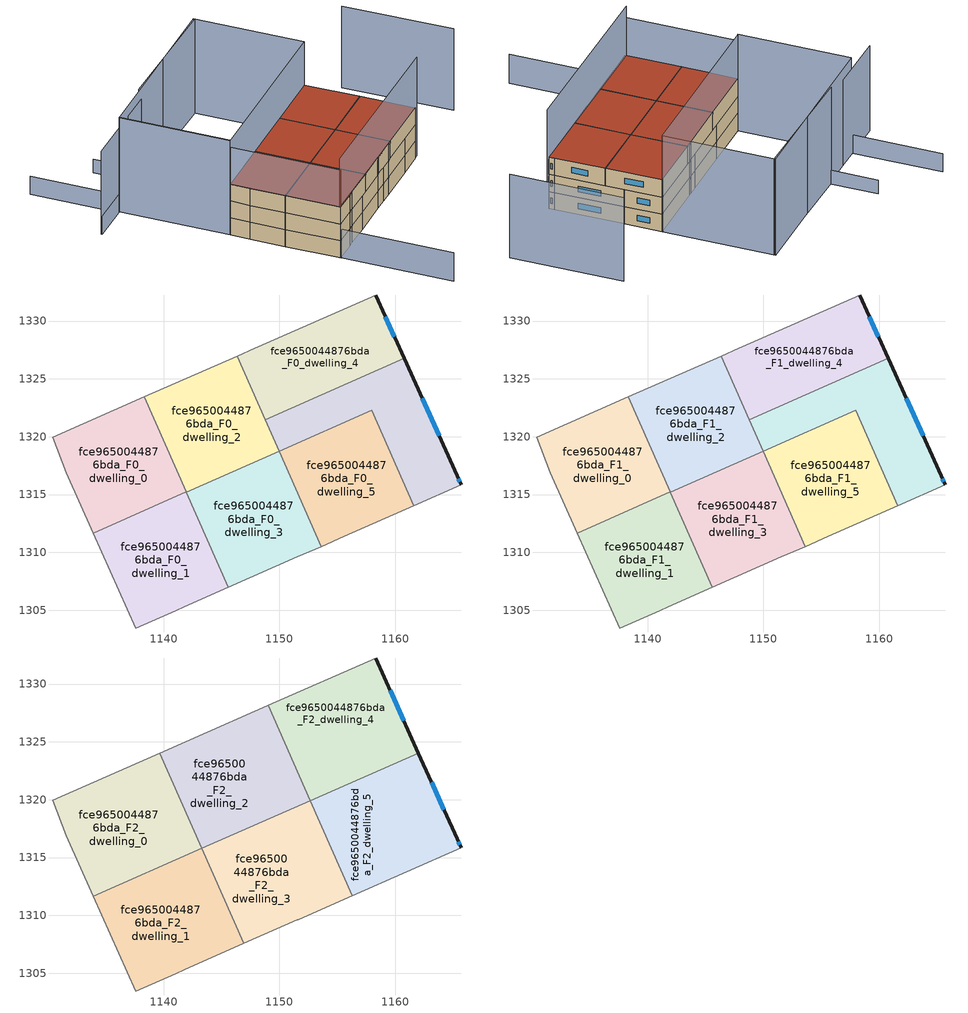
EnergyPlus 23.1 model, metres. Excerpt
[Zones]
fce9650044876bda_F0_dwelling_0
 floor ground (EU_floor_Construction): 1138.33,1323.44 1141.96,1315.22 1133.92,1311.68 1131.58,1316.9 1130.41,1319.95 z0
 wall adiabatic (EU_wall_Construction): 1138.33,1323.44 1130.41,1319.95 1131.58,1316.9 1133.92,1311.68 z0:3
 wall to fce9650044876bda_F0_dwelling_1 (EU_wall_Construction): 1133.92,1311.68 1141.96,1315.22 z0:3
 wall to fce9650044876bda_F0_dwelling_2 (EU_wall_Construction): 1141.96,1315.22 1138.33,1323.44 z0:3
fce9650044876bda_F0_dwelling_1
 floor ground (EU_floor_Construction): 1141.96,1315.22 1145.59,1306.99 1141.78,1305.31 1141.04,1304.98 1137.59,1303.47 1133.92,1311.68 z0
 wall adiabatic (EU_wall_Construction): 1133.92,1311.68 1137.59,1303.47 1141.04,1304.98 1141.78,1305.31 1145.59,1306.99 z0:3
 wall to fce9650044876bda_F0_dwelling_3 (EU_wall_Construction): 1145.59,1306.99 1141.96,1315.21 z0:3
 wall to fce9650044876bda_F0_dwelling_2 (EU_wall_Construction): 1141.96,1315.21 1141.96,1315.22 z0:3
fce9650044876bda_F0_dwelling_2
 floor ground (EU_floor_Construction): 1146.35,1326.98 1149.98,1318.75 1141.96,1315.21 1138.33,1323.44 z0
 wall to fce9650044876bda_F0_dwelling_3 (EU_wall_Construction): 1141.96,1315.21 1149.98,1318.75 z0:3
 wall adiabatic (EU_wall_Construction): 1146.35,1326.98 1138.33,1323.44 z0:3
 wall to fce9650044876bda_F0_dwelling_4 (EU_wall_Construction): 1148.78,1321.47 1146.35,1326.98 z0:3
 wall to fce9650044876bda_F0_dwelling_6 (EU_wall_Construction): 1149.98,1318.75 1148.78,1321.47 z0:3
fce9650044876bda_F0_dwelling_3
 floor ground (EU_floor_Construction): 1149.98,1318.75 1153.62,1310.51 1151.56,1309.61 1145.59,1306.99 1141.96,1315.21 z0
 wall adiabatic (EU_wall_Construction): 1145.59,1306.99 1151.56,1309.61 1153.62,1310.51 z0:3
 wall to fce9650044876bda_F0_dwelling_5 (EU_wall_Construction): 1153.62,1310.51 1149.99,1318.75 z0:3
fce9650044876bda_F0_dwelling_4
 floor ground (EU_floor_Construction): 1158.31,1332.25 1160.79,1326.76 1148.78,1321.47 1146.35,1326.98 1147.88,1327.65 1148.19,1327.79 z0
 wall outside (EU_wall_Construction): 1160.79,1326.76 1158.31,1332.25 z0:3
 wall adiabatic (EU_wall_Construction): 1158.31,1332.25 1148.19,1327.79 1147.88,1327.65 1146.35,1326.98 z0:3
 wall to fce9650044876bda_F0_dwelling_6 (EU_wall_Construction): 1148.78,1321.47 1160.79,1326.76 z0:3
 window (EU_Window_Construction): 1159.95,1328.63 1159.15,1330.39 z1.02:1.98
fce9650044876bda_F0_dwelling_5
 floor ground (EU_floor_Construction): 1158,1322.28 1161.63,1314.05 1155.6,1311.38 1153.62,1310.51 1149.99,1318.75 z0
 wall adiabatic (EU_wall_Construction): 1153.62,1310.51 1155.6,1311.38 1161.63,1314.05 z0:3
 wall to fce9650044876bda_F0_dwelling_6 (EU_wall_Construction): 1161.63,1314.05 1158,1322.28 1149.99,1318.75 z0:3
fce9650044876bda_F0_dwelling_6
 floor ground (EU_floor_Construction): 1160.79,1326.76 1165.36,1316.63 1165.72,1315.87 1161.63,1314.05 1158,1322.28 1149.99,1318.75 1148.78,1321.47 z0
 wall outside (EU_wall_Construction): 1165.72,1315.87 1165.36,1316.63 1160.79,1326.76 z0:3
 wall adiabatic (EU_wall_Construction): 1161.63,1314.05 1165.72,1315.87 z0:3
 window (EU_Window_Construction): 1163.81,1320.08 1162.34,1323.32 / 1165.6,1316.12 1165.48,1316.37 z1.02:1.98
fce9650044876bda_F1_dwelling_0
 floor to fce9650044876bda_F0_dwelling_0 (EU_floor_Construction): 1138.33,1323.44 1141.96,1315.22 1133.92,1311.68 1131.58,1316.9 1130.41,1319.95 z3
 wall adiabatic (EU_wall_Construction): 1138.33,1323.44 1130.41,1319.95 1131.58,1316.9 1133.92,1311.68 z3:6
 wall to fce9650044876bda_F1_dwelling_1 (EU_wall_Construction): 1133.92,1311.68 1141.96,1315.22 z3:6
 wall to fce9650044876bda_F1_dwelling_2 (EU_wall_Construction): 1141.96,1315.22 1138.33,1323.44 z3:6
fce9650044876bda_F1_dwelling_1
 floor to fce9650044876bda_F0_dwelling_1 (EU_floor_Construction): 1141.96,1315.22 1145.59,1306.99 1141.78,1305.31 1141.04,1304.98 1137.59,1303.47 1133.92,1311.68 z3
 wall adiabatic (EU_wall_Construction): 1133.92,1311.68 1137.59,1303.47 1141.04,1304.98 1141.78,1305.31 1145.59,1306.99 z3:6
 wall to fce9650044876bda_F1_dwelling_3 (EU_wall_Construction): 1145.59,1306.99 1141.96,1315.21 z3:6
 wall to fce9650044876bda_F1_dwelling_2 (EU_wall_Construction): 1141.96,1315.21 1141.96,1315.22 z3:6
fce9650044876bda_F1_dwelling_2
 floor to fce9650044876bda_F0_dwelling_2 (EU_floor_Construction): 1146.35,1326.98 1149.98,1318.75 1141.96,1315.21 1138.33,1323.44 z3
 wall to fce9650044876bda_F1_dwelling_3 (EU_wall_Construction): 1141.96,1315.21 1149.98,1318.75 z3:6
 wall adiabatic (EU_wall_Construction): 1146.35,1326.98 1138.33,1323.44 z3:6
 wall to fce9650044876bda_F1_dwelling_4 (EU_wall_Construction): 1148.78,1321.47 1146.35,1326.98 z3:6
 wall to fce9650044876bda_F1_dwelling_6 (EU_wall_Construction): 1149.98,1318.75 1148.78,1321.47 z3:6
fce9650044876bda_F1_dwelling_3
 floor to fce9650044876bda_F0_dwelling_3 (EU_floor_Construction): 1149.98,1318.75 1153.62,1310.51 1151.56,1309.61 1145.59,1306.99 1141.96,1315.21 z3
 wall adiabatic (EU_wall_Construction): 1145.59,1306.99 1151.56,1309.61 1153.62,1310.51 z3:6
 wall to fce9650044876bda_F1_dwelling_5 (EU_wall_Construction): 1153.62,1310.51 1149.99,1318.75 z3:6
fce9650044876bda_F1_dwelling_4
 floor to fce9650044876bda_F0_dwelling_4 (EU_floor_Construction): 1158.31,1332.25 1160.79,1326.76 1148.78,1321.47 1146.35,1326.98 1147.88,1327.65 1148.19,1327.79 z3
 wall outside (EU_wall_Construction): 1160.79,1326.76 1158.31,1332.25 z3:6
 wall adiabatic (EU_wall_Construction): 1158.31,1332.25 1148.19,1327.79 1147.88,1327.65 1146.35,1326.98 z3:6
 wall to fce9650044876bda_F1_dwelling_6 (EU_wall_Construction): 1148.78,1321.47 1160.79,1326.76 z3:6
 window (EU_Window_Construction): 1159.95,1328.63 1159.15,1330.39 z4.02:4.98
fce9650044876bda_F1_dwelling_5
 floor to fce9650044876bda_F0_dwelling_5 (EU_floor_Construction): 1158,1322.28 1161.63,1314.05 1155.6,1311.38 1153.62,1310.51 1149.99,1318.75 z3
 wall adiabatic (EU_wall_Construction): 1153.62,1310.51 1155.6,1311.38 1161.63,1314.05 z3:6
 wall to fce9650044876bda_F1_dwelling_6 (EU_wall_Construction): 1161.63,1314.05 1158,1322.28 1149.99,1318.75 z3:6
fce9650044876bda_F1_dwelling_6
 floor to fce9650044876bda_F0_dwelling_6 (EU_floor_Construction): 1160.79,1326.76 1165.36,1316.63 1165.72,1315.87 1161.63,1314.05 1158,1322.28 1149.99,1318.75 1148.78,1321.47 z3
 wall outside (EU_wall_Construction): 1165.72,1315.87 1165.36,1316.63 1160.79,1326.76 z3:6
 wall adiabatic (EU_wall_Construction): 1161.63,1314.05 1165.72,1315.87 z3:6
 window (EU_Window_Construction): 1163.81,1320.08 1162.34,1323.32 / 1165.6,1316.12 1165.48,1316.37 z4.02:4.98
fce9650044876bda_F2_dwelling_0
 floor to fce9650044876bda_F1_dwelling_0 (EU_floor_Construction): 1138.33,1323.44 1141.96,1315.22 1133.92,1311.68 1131.58,1316.9 1130.41,1319.95 z6
 floor to fce9650044876bda_F1_dwelling_2 (EU_floor_Construction): 1139.67,1324.03 1143.3,1315.81 1141.96,1315.22 1138.33,1323.44 z6
 wall adiabatic (EU_wall_Construction): 1139.67,1324.03 1130.41,1319.95 1131.58,1316.9 1133.92,1311.68 z6:9
 wall to fce9650044876bda_F2_dwelling_1 (EU_wall_Construction): 1133.92,1311.68 1143.3,1315.81 z6:9
 wall to fce9650044876bda_F2_dwelling_2 (EU_wall_Construction): 1143.3,1315.81 1139.67,1324.03 z6:9
 roof outside (EU_roof_Construction): 1143.3,1315.81 1139.67,1324.03 1130.41,1319.95 1131.58,1316.9 1133.92,1311.68 z9
fce9650044876bda_F2_dwelling_1
 floor to fce9650044876bda_F1_dwelling_1 (EU_floor_Construction): 1141.96,1315.22 1145.59,1306.99 1141.78,1305.31 1141.04,1304.98 1137.59,1303.47 1133.92,1311.68 z6
 floor to fce9650044876bda_F1_dwelling_3 (EU_floor_Construction): 1143.3,1315.8 1146.93,1307.57 1145.59,1306.99 1141.96,1315.21 z6
 floor to fce9650044876bda_F1_dwelling_2 (EU_floor_Construction): 1143.3,1315.81 1143.3,1315.8 1141.96,1315.21 1141.96,1315.22 z6
 wall adiabatic (EU_wall_Construction): 1133.92,1311.68 1137.59,1303.47 1141.04,1304.98 1141.78,1305.31 1146.93,1307.57 z6:9
 wall to fce9650044876bda_F2_dwelling_3 (EU_wall_Construction): 1146.93,1307.57 1143.3,1315.8 z6:9
 wall to fce9650044876bda_F2_dwelling_2 (EU_wall_Construction): 1143.3,1315.8 1143.3,1315.81 z6:9
 roof outside (EU_roof_Construction): 1146.93,1307.57 1143.3,1315.81 1133.92,1311.68 1137.59,1303.47 1141.04,1304.98 1141.78,1305.31 z9
fce9650044876bda_F2_dwelling_2
 floor to fce9650044876bda_F1_dwelling_2 (EU_floor_Construction): 1146.35,1326.98 1149.98,1318.75 1143.3,1315.8 1139.67,1324.03 z6
 floor to fce9650044876bda_F1_dwelling_4 (EU_floor_Construction): 1149.03,1328.16 1151.46,1322.65 1148.78,1321.47 1146.35,1326.98 1147.88,1327.65 1148.19,1327.79 z6
 floor to fce9650044876bda_F1_dwelling_6 (EU_floor_Construction): 1151.46,1322.65 1152.66,1319.93 1149.98,1318.75 1148.78,1321.47 z6
 wall to fce9650044876bda_F2_dwelling_3 (EU_wall_Construction): 1143.3,1315.8 1152.66,1319.93 z6:9
 wall adiabatic (EU_wall_Construction): 1149.03,1328.16 1148.19,1327.79 1147.88,1327.65 1139.67,1324.03 z6:9
 wall to fce9650044876bda_F2_dwelling_4 (EU_wall_Construction): 1152.66,1319.93 1149.03,1328.16 z6:9
 roof outside (EU_roof_Construction): 1152.66,1319.93 1149.03,1328.16 1148.19,1327.79 1147.88,1327.65 1139.67,1324.03 1143.3,1315.8 z9
fce9650044876bda_F2_dwelling_3
 floor to fce9650044876bda_F1_dwelling_3 (EU_floor_Construction): 1149.99,1318.75 1153.62,1310.51 1151.61,1309.63 1151.56,1309.61 1146.93,1307.57 1143.3,1315.8 z6
 floor to fce9650044876bda_F1_dwelling_5 (EU_floor_Construction): 1152.67,1319.9 1156.29,1311.68 1155.6,1311.38 1153.62,1310.51 1149.99,1318.75 1152.66,1319.92 z6
 wall adiabatic (EU_wall_Construction): 1146.93,1307.57 1151.56,1309.61 1151.61,1309.63 1155.6,1311.38 1156.29,1311.68 z6:9
 wall to fce9650044876bda_F2_dwelling_5 (EU_wall_Construction): 1156.29,1311.68 1152.67,1319.9 z6:9
 wall to fce9650044876bda_F2_dwelling_4 (EU_wall_Construction): 1152.67,1319.9 1152.66,1319.93 z6:9
 roof outside (EU_roof_Construction): 1155.6,1311.38 1156.29,1311.68 1152.66,1319.93 1143.3,1315.8 1146.93,1307.57 1151.56,1309.61 1151.61,1309.63 z9
fce9650044876bda_F2_dwelling_4
 floor to fce9650044876bda_F1_dwelling_4 (EU_floor_Construction): 1158.31,1332.25 1160.79,1326.76 1151.46,1322.65 1149.03,1328.16 z6
 floor to fce9650044876bda_F1_dwelling_6 (EU_floor_Construction): 1160.79,1326.76 1162.03,1324.02 1158.02,1322.25 1158,1322.28 1152.66,1319.92 1151.46,1322.65 z6
 floor to fce9650044876bda_F1_dwelling_5 (EU_floor_Construction): 1158,1322.28 1158.02,1322.25 1152.67,1319.9 1152.66,1319.92 z6
 wall outside (EU_wall_Construction): 1162.03,1324.02 1158.31,1332.25 z6:9
 wall to fce9650044876bda_F2_dwelling_5 (EU_wall_Construction): 1152.67,1319.9 1162.03,1324.02 z6:9
 wall adiabatic (EU_wall_Construction): 1158.31,1332.25 1149.03,1328.16 z6:9
 window (EU_Window_Construction): 1160.76,1326.82 1159.57,1329.45 z7.02:7.98
 roof outside (EU_roof_Construction): 1162.03,1324.02 1158.31,1332.25 1149.03,1328.16 1152.67,1319.9 z9
fce9650044876bda_F2_dwelling_5
 floor to fce9650044876bda_F1_dwelling_5 (EU_floor_Construction): 1158.02,1322.25 1161.63,1314.05 1156.29,1311.68 1152.67,1319.9 z6
 floor to fce9650044876bda_F1_dwelling_6 (EU_floor_Construction): 1162.03,1324.02 1165.36,1316.63 1165.72,1315.87 1161.63,1314.05 1158.02,1322.25 z6
 wall outside (EU_wall_Construction): 1165.72,1315.87 1165.36,1316.63 1162.03,1324.02 z6:9
 wall adiabatic (EU_wall_Construction): 1156.29,1311.68 1165.72,1315.87 z6:9
 window (EU_Window_Construction): 1164.23,1319.14 1163.16,1321.51 / 1165.6,1316.12 1165.48,1316.37 z7.02:7.98
 roof outside (EU_roof_Construction): 1165.72,1315.87 1165.36,1316.63 1162.03,1324.02 1152.67,1319.9 1156.29,1311.68 z9
shading: 1137.66,1303.5 1145.03,1286.72 z0:5; 1137.51,1303.65 1166.34,1316.13 z0:17.6; 1130.35,1319.92 1137.59,1303.47 z0:15.6; 1123.16,1336.47 1130.44,1319.96 z0:16.8; 1151.11,1348.48 1130.97,1340.15 / 1158.31,1332.25 1130.41,1319.95 / 1130.41,1319.95 1123.13,1336.46 / 1123.13,1336.46 1151.03,1348.76 / 1151.03,1348.76 1158.31,1332.25 z0:16.7; 1179.48,1321.54 1172.11,1338.09 z0:14.5; 1117.09,1349.5 1122.85,1336.29 / 1122.85,1336.29 1116.76,1333.64 z0:3.2; 1138.09,1343.05 1131.33,1340.06 / 1131.33,1340.06 1128.2,1347.15 z0:2.4; 1131.35,1340.01 1116.64,1333.74 z0:14.8
[Building]
EU S2 Campaign: North Axis=0; Terrain=City; Solar Distribution=FullExterior
[Site:Location]
Vienna: Latitude=48; Longitude=16.5; Time Zone=1; Elevation=183
[SizingPeriod:WeatherFileDays]
AnnualSizingPeriod: Begin Month=1; Begin Day of Month=1; End Month=12; End Day of Month=31; Day of Week for Start Day=Monday; Use Weather File Daylight Saving Period=No; Use Weather File Rain and Snow Indicators=No
[MATERIAL]
EU_InternalMass_Material: Roughness=MediumRough; Thickness=0.1; Conductivity=1; Density=1800; Specific Heat=900; Thermal Absorptance=0.9; Solar Absorptance=0.7; Visible Absorptance=0.7
[MATERIAL:NOMASS] Roughness=MediumRough; Thermal Absorptance=0.9; Solar Absorptance=0.7; Visible Absorptance=0.7
Name | Thermal Resistance
EU_wall_NoMass | 0.942466
EU_roof_NoMass | 0.551687
EU_floor_NoMass | 0.66527
[WINDOWMATERIAL:SIMPLEGLAZINGSYSTEM]
EU_Window_SimpleGlazing: UFactor=2.03367; Solar Heat Gain Coefficient=0.65; Visible Transmittance=0.65
[CONSTRUCTION]
EU_wall_Construction: EU_wall_NoMass
EU_roof_Construction: EU_roof_NoMass
EU_floor_Construction: EU_floor_NoMass
EU_Window_Construction: EU_Window_SimpleGlazing
EU_InternalMass_Construction: EU_InternalMass_Material
[ZONE] Type=1; Multiplier=1; Ceiling Height=autocalculate; Floor Area=autocalculate; Part of Total Floor Area=Yes
Name | Volume
fce9650044876bda_F0_dwelling_0; fce9650044876bda_F1_dwelling_0 | 236.6
fce9650044876bda_F2_dwelling_0 | 276.031
fce9650044876bda_F0_dwelling_1; fce9650044876bda_F1_dwelling_1 | 236.604
fce9650044876bda_F2_dwelling_1 | 276.051
fce9650044876bda_F0_dwelling_2; fce9650044876bda_F1_dwelling_2 | 236.556
fce9650044876bda_F2_dwelling_2 | 276.015
fce9650044876bda_F0_dwelling_3; fce9650044876bda_F1_dwelling_3 | 236.591
fce9650044876bda_F2_dwelling_3 | 276.021
fce9650044876bda_F0_dwelling_4; fce9650044876bda_F1_dwelling_4; fce9650044876bda_F0_dwelling_6; fce9650044876bda_F1_dwelling_6 | 236.601
fce9650044876bda_F2_dwelling_4 | 276.022
fce9650044876bda_F0_dwelling_5; fce9650044876bda_F1_dwelling_5 | 236.593
fce9650044876bda_F2_dwelling_5 | 276.05
[INTERNALMASS] Construction=EU_InternalMass_Construction
Name | Zone or ZoneList | Surface Area
fce9650044876bda_F0_dwelling_0_EU_InternalMass | fce9650044876bda_F0_dwelling_0 | 78.8649
fce9650044876bda_F0_dwelling_1_EU_InternalMass | fce9650044876bda_F0_dwelling_1 | 78.8681
fce9650044876bda_F0_dwelling_2_EU_InternalMass | fce9650044876bda_F0_dwelling_2 | 78.8553
fce9650044876bda_F0_dwelling_3_EU_InternalMass | fce9650044876bda_F0_dwelling_3 | 78.8621
fce9650044876bda_F0_dwelling_4_EU_InternalMass | fce9650044876bda_F0_dwelling_4 | 78.8687
fce9650044876bda_F0_dwelling_5_EU_InternalMass | fce9650044876bda_F0_dwelling_5 | 78.8644
fce9650044876bda_F0_dwelling_6_EU_InternalMass | fce9650044876bda_F0_dwelling_6 | 78.8666
fce9650044876bda_F1_dwelling_0_EU_InternalMass | fce9650044876bda_F1_dwelling_0 | 78.8649
fce9650044876bda_F1_dwelling_1_EU_InternalMass | fce9650044876bda_F1_dwelling_1 | 78.8681
fce9650044876bda_F1_dwelling_2_EU_InternalMass | fce9650044876bda_F1_dwelling_2 | 78.8553
fce9650044876bda_F1_dwelling_3_EU_InternalMass | fce9650044876bda_F1_dwelling_3 | 78.8621
fce9650044876bda_F1_dwelling_4_EU_InternalMass | fce9650044876bda_F1_dwelling_4 | 78.8687
fce9650044876bda_F1_dwelling_5_EU_InternalMass | fce9650044876bda_F1_dwelling_5 | 78.8644
fce9650044876bda_F1_dwelling_6_EU_InternalMass | fce9650044876bda_F1_dwelling_6 | 78.8666
fce9650044876bda_F2_dwelling_0_EU_InternalMass | fce9650044876bda_F2_dwelling_0 | 92.0091
fce9650044876bda_F2_dwelling_1_EU_InternalMass | fce9650044876bda_F2_dwelling_1 | 92.0157
fce9650044876bda_F2_dwelling_2_EU_InternalMass | fce9650044876bda_F2_dwelling_2 | 92.0026
fce9650044876bda_F2_dwelling_3_EU_InternalMass | fce9650044876bda_F2_dwelling_3 | 92.0068
fce9650044876bda_F2_dwelling_4_EU_InternalMass | fce9650044876bda_F2_dwelling_4 | 92.007
fce9650044876bda_F2_dwelling_5_EU_InternalMass | fce9650044876bda_F2_dwelling_5 | 92.0138
[OTHEREQUIPMENT] Fuel Type=Electricity; Design Level Calculation Method=Watts/Area; Power per Zone Floor Area=1; Fraction Latent=0; Fraction Radiant=0; Fraction Lost=0; Carbon Dioxide Generation Rate=0; EndUse Subcategory=EU_Step8_InternalGains
Name | Zone or ZoneList or Space or SpaceList | Schedule
EU_Step8_InternalGain_fce9650044876bda_F0_dwelling_0_f000 | fce9650044876bda_F0_dwelling_0 | EU_Step8_GainSchedule_fce9650044876bda_F0_dwelling_0_f000
EU_Step8_InternalGain_fce9650044876bda_F0_dwelling_1_f000 | fce9650044876bda_F0_dwelling_1 | EU_Step8_GainSchedule_fce9650044876bda_F0_dwelling_1_f000
EU_Step8_InternalGain_fce9650044876bda_F0_dwelling_2_f000 | fce9650044876bda_F0_dwelling_2 | EU_Step8_GainSchedule_fce9650044876bda_F0_dwelling_2_f000
EU_Step8_InternalGain_fce9650044876bda_F0_dwelling_3_f000 | fce9650044876bda_F0_dwelling_3 | EU_Step8_GainSchedule_fce9650044876bda_F0_dwelling_3_f000
EU_Step8_InternalGain_fce9650044876bda_F0_dwelling_4_f000 | fce9650044876bda_F0_dwelling_4 | EU_Step8_GainSchedule_fce9650044876bda_F0_dwelling_4_f000
EU_Step8_InternalGain_fce9650044876bda_F0_dwelling_5_f000 | fce9650044876bda_F0_dwelling_5 | EU_Step8_GainSchedule_fce9650044876bda_F0_dwelling_5_f000
EU_Step8_InternalGain_fce9650044876bda_F0_dwelling_6_f000 | fce9650044876bda_F0_dwelling_6 | EU_Step8_GainSchedule_fce9650044876bda_F0_dwelling_6_f000
EU_Step8_InternalGain_fce9650044876bda_F1_dwelling_0_f000 | fce9650044876bda_F1_dwelling_0 | EU_Step8_GainSchedule_fce9650044876bda_F1_dwelling_0_f000
EU_Step8_InternalGain_fce9650044876bda_F1_dwelling_1_f000 | fce9650044876bda_F1_dwelling_1 | EU_Step8_GainSchedule_fce9650044876bda_F1_dwelling_1_f000
EU_Step8_InternalGain_fce9650044876bda_F1_dwelling_2_f000 | fce9650044876bda_F1_dwelling_2 | EU_Step8_GainSchedule_fce9650044876bda_F1_dwelling_2_f000
EU_Step8_InternalGain_fce9650044876bda_F1_dwelling_3_f000 | fce9650044876bda_F1_dwelling_3 | EU_Step8_GainSchedule_fce9650044876bda_F1_dwelling_3_f000
EU_Step8_InternalGain_fce9650044876bda_F1_dwelling_4_f000 | fce9650044876bda_F1_dwelling_4 | EU_Step8_GainSchedule_fce9650044876bda_F1_dwelling_4_f000
EU_Step8_InternalGain_fce9650044876bda_F1_dwelling_5_f000 | fce9650044876bda_F1_dwelling_5 | EU_Step8_GainSchedule_fce9650044876bda_F1_dwelling_5_f000
EU_Step8_InternalGain_fce9650044876bda_F1_dwelling_6_f000 | fce9650044876bda_F1_dwelling_6 | EU_Step8_GainSchedule_fce9650044876bda_F1_dwelling_6_f000
EU_Step8_InternalGain_fce9650044876bda_F2_dwelling_0_f000 | fce9650044876bda_F2_dwelling_0 | EU_Step8_GainSchedule_fce9650044876bda_F2_dwelling_0_f000
EU_Step8_InternalGain_fce9650044876bda_F2_dwelling_1_f000 | fce9650044876bda_F2_dwelling_1 | EU_Step8_GainSchedule_fce9650044876bda_F2_dwelling_1_f000
EU_Step8_InternalGain_fce9650044876bda_F2_dwelling_2_f000 | fce9650044876bda_F2_dwelling_2 | EU_Step8_GainSchedule_fce9650044876bda_F2_dwelling_2_f000
EU_Step8_InternalGain_fce9650044876bda_F2_dwelling_3_f000 | fce9650044876bda_F2_dwelling_3 | EU_Step8_GainSchedule_fce9650044876bda_F2_dwelling_3_f000
EU_Step8_InternalGain_fce9650044876bda_F2_dwelling_4_f000 | fce9650044876bda_F2_dwelling_4 | EU_Step8_GainSchedule_fce9650044876bda_F2_dwelling_4_f000
EU_Step8_InternalGain_fce9650044876bda_F2_dwelling_5_f000 | fce9650044876bda_F2_dwelling_5 | EU_Step8_GainSchedule_fce9650044876bda_F2_dwelling_5_f000
[ZONEVENTILATION:DESIGNFLOWRATE] Schedule=EU_AlwaysOn; Design Flow Rate Calculation Method=AirChanges/Hour; Air Changes per Hour=0.530523; Ventilation Type=Natural; Fan Pressure Rise=0; Fan Total Efficiency=1; Constant Term Coefficient=1; Temperature Term Coefficient=0; Velocity Term Coefficient=0; Velocity Squared Term Coefficient=0; Minimum Indoor Temperature=-100; Maximum Indoor Temperature=100; Delta Temperature=-100; Minimum Outdoor Temperature=-100; Maximum Outdoor Temperature=100; Maximum Wind Speed=40
Name | Zone or ZoneList or Space or SpaceList
EU_ConstantAir_fce9650044876bda_F0_dwelling_0 | fce9650044876bda_F0_dwelling_0
EU_ConstantAir_fce9650044876bda_F0_dwelling_1 | fce9650044876bda_F0_dwelling_1
EU_ConstantAir_fce9650044876bda_F0_dwelling_2 | fce9650044876bda_F0_dwelling_2
EU_ConstantAir_fce9650044876bda_F0_dwelling_3 | fce9650044876bda_F0_dwelling_3
EU_ConstantAir_fce9650044876bda_F0_dwelling_4 | fce9650044876bda_F0_dwelling_4
EU_ConstantAir_fce9650044876bda_F0_dwelling_5 | fce9650044876bda_F0_dwelling_5
EU_ConstantAir_fce9650044876bda_F0_dwelling_6 | fce9650044876bda_F0_dwelling_6
EU_ConstantAir_fce9650044876bda_F1_dwelling_0 | fce9650044876bda_F1_dwelling_0
EU_ConstantAir_fce9650044876bda_F1_dwelling_1 | fce9650044876bda_F1_dwelling_1
EU_ConstantAir_fce9650044876bda_F1_dwelling_2 | fce9650044876bda_F1_dwelling_2
EU_ConstantAir_fce9650044876bda_F1_dwelling_3 | fce9650044876bda_F1_dwelling_3
EU_ConstantAir_fce9650044876bda_F1_dwelling_4 | fce9650044876bda_F1_dwelling_4
EU_ConstantAir_fce9650044876bda_F1_dwelling_5 | fce9650044876bda_F1_dwelling_5
EU_ConstantAir_fce9650044876bda_F1_dwelling_6 | fce9650044876bda_F1_dwelling_6
EU_ConstantAir_fce9650044876bda_F2_dwelling_0 | fce9650044876bda_F2_dwelling_0
EU_ConstantAir_fce9650044876bda_F2_dwelling_1 | fce9650044876bda_F2_dwelling_1
EU_ConstantAir_fce9650044876bda_F2_dwelling_2 | fce9650044876bda_F2_dwelling_2
EU_ConstantAir_fce9650044876bda_F2_dwelling_3 | fce9650044876bda_F2_dwelling_3
EU_ConstantAir_fce9650044876bda_F2_dwelling_4 | fce9650044876bda_F2_dwelling_4
EU_ConstantAir_fce9650044876bda_F2_dwelling_5 | fce9650044876bda_F2_dwelling_5
[HVACTEMPLATE:THERMOSTAT] Constant Heating Setpoint=20; Constant Cooling Setpoint=50
EU_HeatOnly_fce9650044876bda_F0_dwelling_0; EU_HeatOnly_fce9650044876bda_F0_dwelling_1; EU_HeatOnly_fce9650044876bda_F0_dwelling_2; EU_HeatOnly_fce9650044876bda_F0_dwelling_3; EU_HeatOnly_fce9650044876bda_F0_dwelling_4; EU_HeatOnly_fce9650044876bda_F0_dwelling_5; EU_HeatOnly_fce9650044876bda_F0_dwelling_6; EU_HeatOnly_fce9650044876bda_F1_dwelling_0; EU_HeatOnly_fce9650044876bda_F1_dwelling_1; EU_HeatOnly_fce9650044876bda_F1_dwelling_2; EU_HeatOnly_fce9650044876bda_F1_dwelling_3; EU_HeatOnly_fce9650044876bda_F1_dwelling_4; EU_HeatOnly_fce9650044876bda_F1_dwelling_5; EU_HeatOnly_fce9650044876bda_F1_dwelling_6; EU_HeatOnly_fce9650044876bda_F2_dwelling_0; EU_HeatOnly_fce9650044876bda_F2_dwelling_1; EU_HeatOnly_fce9650044876bda_F2_dwelling_2; EU_HeatOnly_fce9650044876bda_F2_dwelling_3; EU_HeatOnly_fce9650044876bda_F2_dwelling_4; EU_HeatOnly_fce9650044876bda_F2_dwelling_5
[HVACTEMPLATE:ZONE:IDEALLOADSAIRSYSTEM] System Availability Schedule=EU_AlwaysOn; Maximum Heating Supply Air Temperature=50; Minimum Cooling Supply Air Temperature=13; Maximum Heating Supply Air Humidity Ratio=0.0156; Minimum Cooling Supply Air Humidity Ratio=0.0077; Heating Limit=NoLimit; Cooling Limit=NoLimit; Heating Availability Schedule=EU_AlwaysOn; Cooling Availability Schedule=EU_CoolingOff; Dehumidification Control Type=ConstantSensibleHeatRatio; Cooling Sensible Heat Ratio=0.7; Dehumidification Setpoint=60; Humidification Control Type=None; Humidification Setpoint=30; Outdoor Air Method=None; Outdoor Air Flow Rate per Person=0.00944; Outdoor Air Flow Rate per Zone Floor Area=0; Outdoor Air Flow Rate per Zone=0; Demand Controlled Ventilation Type=None; Outdoor Air Economizer Type=NoEconomizer; Heat Recovery Type=None; Sensible Heat Recovery Effectiveness=0.7; Latent Heat Recovery Effectiveness=0.65
Name | Template Thermostat
fce9650044876bda_F0_dwelling_0 | EU_HeatOnly_fce9650044876bda_F0_dwelling_0
fce9650044876bda_F0_dwelling_1 | EU_HeatOnly_fce9650044876bda_F0_dwelling_1
fce9650044876bda_F0_dwelling_2 | EU_HeatOnly_fce9650044876bda_F0_dwelling_2
fce9650044876bda_F0_dwelling_3 | EU_HeatOnly_fce9650044876bda_F0_dwelling_3
fce9650044876bda_F0_dwelling_4 | EU_HeatOnly_fce9650044876bda_F0_dwelling_4
fce9650044876bda_F0_dwelling_5 | EU_HeatOnly_fce9650044876bda_F0_dwelling_5
fce9650044876bda_F0_dwelling_6 | EU_HeatOnly_fce9650044876bda_F0_dwelling_6
fce9650044876bda_F1_dwelling_0 | EU_HeatOnly_fce9650044876bda_F1_dwelling_0
fce9650044876bda_F1_dwelling_1 | EU_HeatOnly_fce9650044876bda_F1_dwelling_1
fce9650044876bda_F1_dwelling_2 | EU_HeatOnly_fce9650044876bda_F1_dwelling_2
fce9650044876bda_F1_dwelling_3 | EU_HeatOnly_fce9650044876bda_F1_dwelling_3
fce9650044876bda_F1_dwelling_4 | EU_HeatOnly_fce9650044876bda_F1_dwelling_4
fce9650044876bda_F1_dwelling_5 | EU_HeatOnly_fce9650044876bda_F1_dwelling_5
fce9650044876bda_F1_dwelling_6 | EU_HeatOnly_fce9650044876bda_F1_dwelling_6
fce9650044876bda_F2_dwelling_0 | EU_HeatOnly_fce9650044876bda_F2_dwelling_0
fce9650044876bda_F2_dwelling_1 | EU_HeatOnly_fce9650044876bda_F2_dwelling_1
fce9650044876bda_F2_dwelling_2 | EU_HeatOnly_fce9650044876bda_F2_dwelling_2
fce9650044876bda_F2_dwelling_3 | EU_HeatOnly_fce9650044876bda_F2_dwelling_3
fce9650044876bda_F2_dwelling_4 | EU_HeatOnly_fce9650044876bda_F2_dwelling_4
fce9650044876bda_F2_dwelling_5 | EU_HeatOnly_fce9650044876bda_F2_dwelling_5
[SIZING:ZONE] Zone Cooling Design Supply Air Temperature Input Method=SupplyAirTemperature; Zone Cooling Design Supply Air Temperature=13; Zone Heating Design Supply Air Temperature Input Method=SupplyAirTemperature; Zone Heating Design Supply Air Temperature=50; Zone Cooling Design Supply Air Humidity Ratio=0.008; Zone Heating Design Supply Air Humidity Ratio=0.008; Cooling Design Air Flow Method=DesignDay; Cooling Design Air Flow Rate=0; Cooling Minimum Air Flow per Zone Floor Area=0.000762; Cooling Minimum Air Flow=0; Cooling Minimum Air Flow Fraction=0.2; Heating Design Air Flow Method=DesignDay; Heating Design Air Flow Rate=0; Heating Maximum Air Flow per Zone Floor Area=0.002032; Heating Maximum Air Flow=0.141576; Heating Maximum Air Flow Fraction=0.3; Account for Dedicated Outdoor Air System=No; Dedicated Outdoor Air System Control Strategy=NeutralSupplyAir; Dedicated Outdoor Air Low Setpoint Temperature for Design=autosize; Dedicated Outdoor Air High Setpoint Temperature for Design=autosize; Zone Load Sizing Method=Sensible Load Only No Latent Load; Zone Latent Cooling Design Supply Air Humidity Ratio Input Method=HumidityRatioDifference; Zone Cooling Design Supply Air Humidity Ratio Difference=0.005; Zone Latent Heating Design Supply Air Humidity Ratio Input Method=HumidityRatioDifference; Zone Humidification Design Supply Air Humidity Ratio Difference=0.005
fce9650044876bda_F0_dwelling_0; fce9650044876bda_F0_dwelling_1; fce9650044876bda_F0_dwelling_2; fce9650044876bda_F0_dwelling_3; fce9650044876bda_F0_dwelling_4; fce9650044876bda_F0_dwelling_5; fce9650044876bda_F0_dwelling_6; fce9650044876bda_F1_dwelling_0; fce9650044876bda_F1_dwelling_1; fce9650044876bda_F1_dwelling_2; fce9650044876bda_F1_dwelling_3; fce9650044876bda_F1_dwelling_4; fce9650044876bda_F1_dwelling_5; fce9650044876bda_F1_dwelling_6; fce9650044876bda_F2_dwelling_0; fce9650044876bda_F2_dwelling_1; fce9650044876bda_F2_dwelling_2; fce9650044876bda_F2_dwelling_3; fce9650044876bda_F2_dwelling_4; fce9650044876bda_F2_dwelling_5
[SCHEDULE:CONSTANT]
Name | Hourly Value
EU_AlwaysOn | 1
EU_CoolingOff | 0
[SCHEDULE:FILE] Column Number=1; Rows to Skip at Top=0; Number of Hours of Data=8760; Column Separator=Comma; Interpolate to Timestep=No; Minutes per Item=60; Adjust Schedule for Daylight Savings=Yes
Name | File
EU_Step8_GainSchedule_fce9650044876bda_F0_dwelling_0_f000 | ../../schedules/fce9650044876bda/fce9650044876bda_F0_dwelling_0_f000_gain.csv
EU_Step8_GainSchedule_fce9650044876bda_F0_dwelling_1_f000 | ../../schedules/fce9650044876bda/fce9650044876bda_F0_dwelling_1_f000_gain.csv
EU_Step8_GainSchedule_fce9650044876bda_F0_dwelling_2_f000 | ../../schedules/fce9650044876bda/fce9650044876bda_F0_dwelling_2_f000_gain.csv
EU_Step8_GainSchedule_fce9650044876bda_F0_dwelling_3_f000 | ../../schedules/fce9650044876bda/fce9650044876bda_F0_dwelling_3_f000_gain.csv
EU_Step8_GainSchedule_fce9650044876bda_F0_dwelling_4_f000 | ../../schedules/fce9650044876bda/fce9650044876bda_F0_dwelling_4_f000_gain.csv
EU_Step8_GainSchedule_fce9650044876bda_F0_dwelling_5_f000 | ../../schedules/fce9650044876bda/fce9650044876bda_F0_dwelling_5_f000_gain.csv
EU_Step8_GainSchedule_fce9650044876bda_F0_dwelling_6_f000 | ../../schedules/fce9650044876bda/fce9650044876bda_F0_dwelling_6_f000_gain.csv
EU_Step8_GainSchedule_fce9650044876bda_F1_dwelling_0_f000 | ../../schedules/fce9650044876bda/fce9650044876bda_F1_dwelling_0_f000_gain.csv
EU_Step8_GainSchedule_fce9650044876bda_F1_dwelling_1_f000 | ../../schedules/fce9650044876bda/fce9650044876bda_F1_dwelling_1_f000_gain.csv
EU_Step8_GainSchedule_fce9650044876bda_F1_dwelling_2_f000 | ../../schedules/fce9650044876bda/fce9650044876bda_F1_dwelling_2_f000_gain.csv
EU_Step8_GainSchedule_fce9650044876bda_F1_dwelling_3_f000 | ../../schedules/fce9650044876bda/fce9650044876bda_F1_dwelling_3_f000_gain.csv
EU_Step8_GainSchedule_fce9650044876bda_F1_dwelling_4_f000 | ../../schedules/fce9650044876bda/fce9650044876bda_F1_dwelling_4_f000_gain.csv
EU_Step8_GainSchedule_fce9650044876bda_F1_dwelling_5_f000 | ../../schedules/fce9650044876bda/fce9650044876bda_F1_dwelling_5_f000_gain.csv
EU_Step8_GainSchedule_fce9650044876bda_F1_dwelling_6_f000 | ../../schedules/fce9650044876bda/fce9650044876bda_F1_dwelling_6_f000_gain.csv
EU_Step8_GainSchedule_fce9650044876bda_F2_dwelling_0_f000 | ../../schedules/fce9650044876bda/fce9650044876bda_F2_dwelling_0_f000_gain.csv
EU_Step8_GainSchedule_fce9650044876bda_F2_dwelling_1_f000 | ../../schedules/fce9650044876bda/fce9650044876bda_F2_dwelling_1_f000_gain.csv
EU_Step8_GainSchedule_fce9650044876bda_F2_dwelling_2_f000 | ../../schedules/fce9650044876bda/fce9650044876bda_F2_dwelling_2_f000_gain.csv
EU_Step8_GainSchedule_fce9650044876bda_F2_dwelling_3_f000 | ../../schedules/fce9650044876bda/fce9650044876bda_F2_dwelling_3_f000_gain.csv
EU_Step8_GainSchedule_fce9650044876bda_F2_dwelling_4_f000 | ../../schedules/fce9650044876bda/fce9650044876bda_F2_dwelling_4_f000_gain.csv
EU_Step8_GainSchedule_fce9650044876bda_F2_dwelling_5_f000 | ../../schedules/fce9650044876bda/fce9650044876bda_F2_dwelling_5_f000_gain.csv
